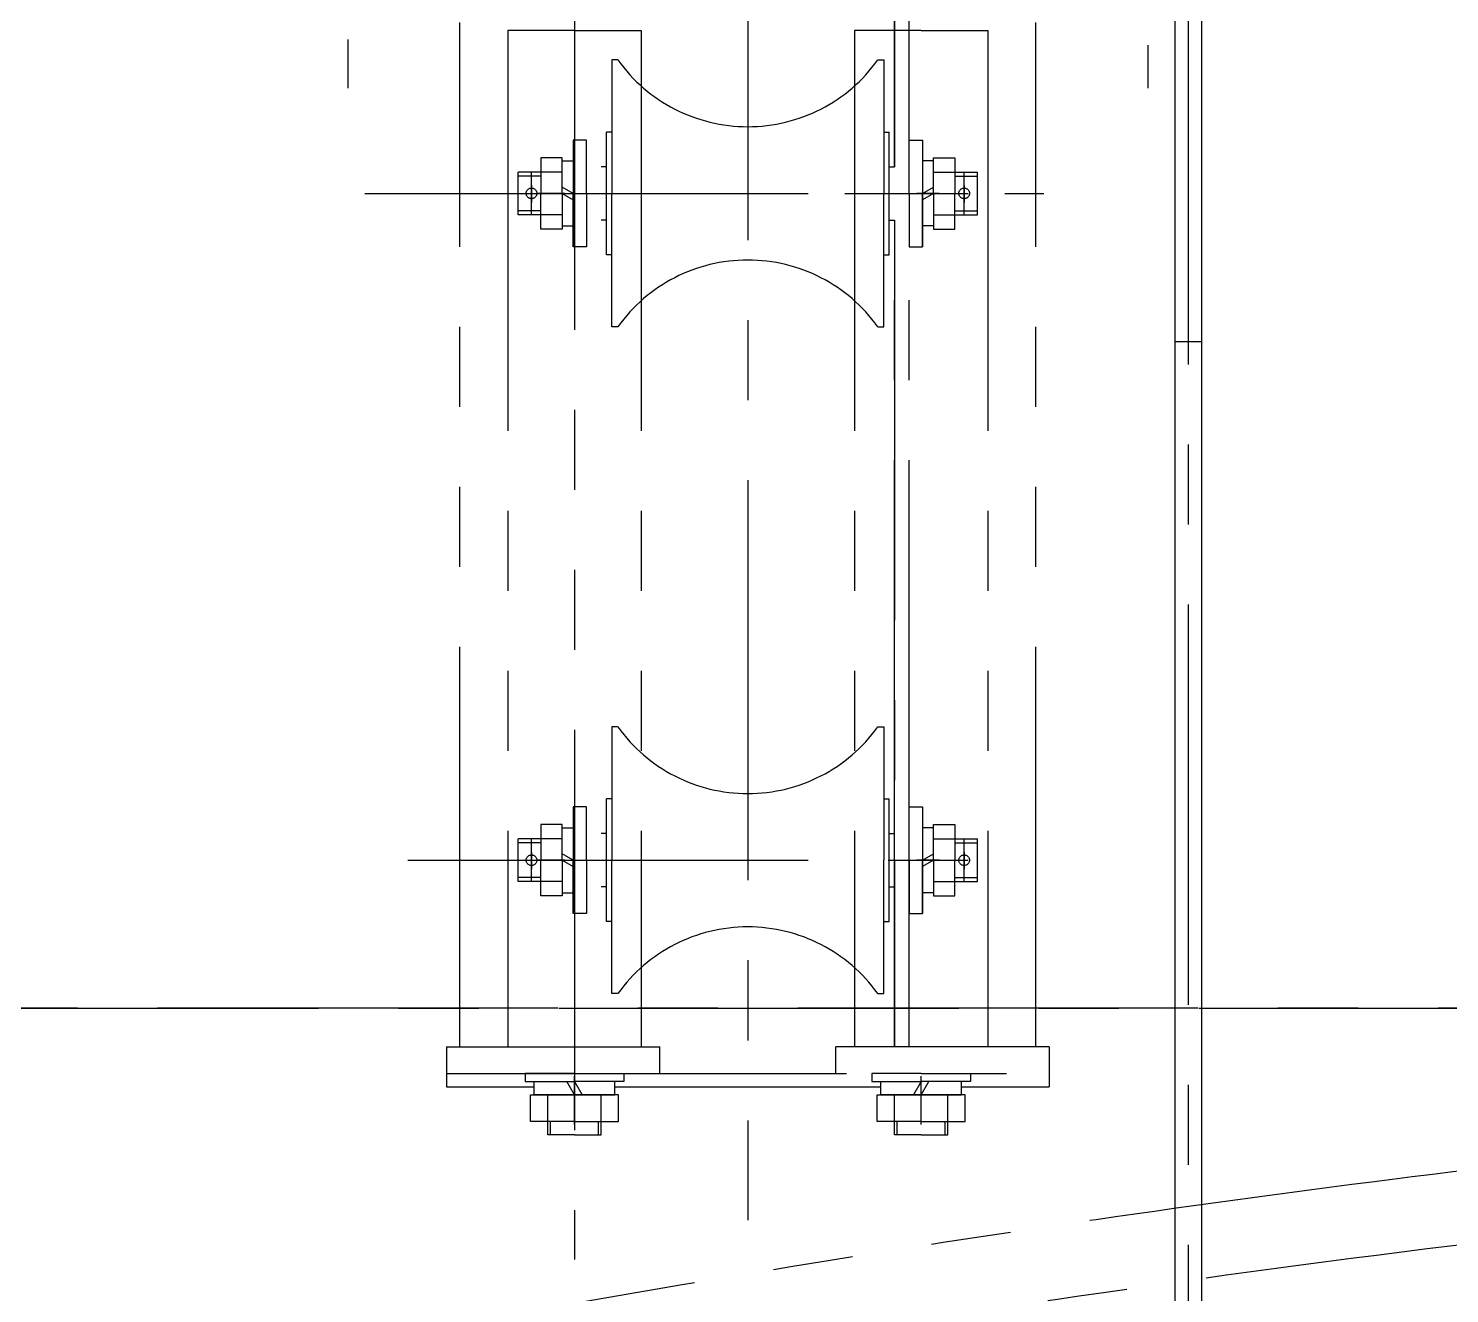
# Model space of a CAD drawing. Header units: millimetres. Extents: x 0 to 10092, y -2165 to 7128.
# Drawn here: x 3787 to 4319, y 1694 to 2169 of the extents above; entities that cross this region are included whole.
import ezdxf

# ---------------------------------------------------------------- set-up
doc = ezdxf.new("R2010")
doc.units = ezdxf.units.MM
doc.header["$LTSCALE"] = 120
for name, pattern in [('F', [0.75, 0.5, -0.25]), ('G', [2, 1.25, -0.25, 0.25, -0.25]), ('K', [2.5, 1.25, -0.25, 0.25, -0.25, 0.25, -0.25])]:
    doc.linetypes.add(name, pattern=pattern)
for name, color, linetype in [('01', 7, 'Continuous'), ('04', 2, 'F'), ('05', 4, 'G'), ('07', 6, 'K')]:
    doc.layers.add(name, color=color, linetype=linetype)

msp = doc.modelspace()

# ---------------------------------------------------------------- linework, layer by layer
at = {"layer": '01', "color": 7, "linetype": 'Continuous'}
for p, q in [((4216.34, 2222.41), (4216.34, 1236.41)), ((4226.34, 2222.41), (4226.34, 1236.41))]:
    msp.add_line(p, q, dxfattribs=at)
at = {"layer": '04', "color": 7, "linetype": 'F'}
msp.add_line((4216.34, 2051.41), (4226.34, 2051.41), dxfattribs=at)
at = {"layer": '05', "color": 7, "linetype": 'G'}
for p, q in [((4221.34, 2672.76), (4221.34, 1018.95)), ((4056.22, 2479.39), (4056.22, 1721.96)), ((5904.97, 1801.41), (1365.2, 1801.41))]:
    msp.add_line(p, q, dxfattribs=at)
at = {"layer": '05', "color": 7}
msp.add_line((1345.32, 1801.41), (5839.61, 1801.41), dxfattribs=at)
at = {"layer": '05', "color": 7, "linetype": 'G'}
msp.add_spline([(5409.17, 2027.29), (5409.17, 1931.64), (4855.51, 1753.29), (3646.34, 1596.41)], degree=3, dxfattribs=at)
at = {"layer": '07', "color": 7, "linetype": 'K'}
for p, q in [((3906.22, 2404.62), (3906.22, 2146.38)), ((4206.22, 2402.45), (4206.22, 2146.38)), ((4111.22, 2226.91), (4111.22, 2116.91)), ((4111.22, 2116.91), (4111.22, 2221.91)), ((4116.72, 2116.91), (4116.72, 2221.91)), ((3991.22, 2205.74), (3991.22, 1707.29)), ((3948.22, 1786.91), (3948.22, 2170.91)), ((4164.22, 1786.91), (4164.22, 2170.91)), ((3966.22, 2167.91), (3966.22, 1786.91)), ((3991.22, 2167.91), (3966.22, 2167.91)), ((3991.22, 2167.91), (4016.22, 2167.91)), ((4016.22, 2167.91), (4016.22, 1786.91)), ((4096.22, 2167.91), (4096.22, 1786.91)), ((4121.22, 2167.91), (4096.22, 2167.91)), ((4121.22, 2167.91), (4146.22, 2167.91)), ((4146.22, 2167.91), (4146.22, 1786.91)), ((4005.22, 2156.91), (4005.22, 2106.91)), ((4007.48, 2156.91), (4005.22, 2156.91)), ((4104.95, 2156.91), (4107.22, 2156.91)), ((4107.22, 2156.91), (4107.22, 2106.91)), ((3995.72, 2126.91), (3990.72, 2126.91)), ((3990.72, 2126.91), (3990.72, 2086.91)), ((3995.72, 2106.91), (3995.72, 2126.91)), ((4003.22, 2106.91), (4003.22, 2129.91)), ((4005.22, 2129.91), (4003.22, 2129.91)), ((4107.22, 2129.91), (4109.22, 2129.91)), ((4109.22, 2106.91), (4109.22, 2129.91)), ((4116.72, 2126.91), (4121.72, 2126.91)), ((4116.72, 2106.91), (4116.72, 2126.91)), ((4121.72, 2126.91), (4121.72, 2086.91)), ((3978.62, 2120.28), (3978.62, 2106.91)), ((3986.62, 2120.28), (3978.62, 2120.28)), ((3986.62, 2106.91), (3986.62, 2120.28)), ((3986.62, 2119.11), (3990.72, 2119.11)), ((3986.62, 2106.91), (3986.62, 2119.11)), ((3990.72, 2119.11), (3990.72, 2106.91)), ((4003.22, 2116.91), (4001.22, 2116.91)), ((4109.22, 2116.91), (4111.22, 2116.91)), ((4121.72, 2119.11), (4121.72, 2106.91)), ((4125.82, 2119.11), (4121.72, 2119.11)), ((4125.82, 2106.91), (4125.82, 2120.28)), ((4125.82, 2120.28), (4133.82, 2120.28)), ((4125.82, 2106.91), (4125.82, 2119.11)), ((4133.82, 2120.28), (4133.82, 2106.91)), ((3978.62, 2114.91), (3970.12, 2114.91)), ((3970.12, 2098.91), (3970.12, 2114.91)), ((3978.62, 2113.41), (3970.12, 2113.41)), ((3975.12, 2098.91), (3975.12, 2114.91)), ((3975.12, 2109.93), (3975.12, 2103.52)), ((3986.62, 2114.91), (3978.62, 2114.91)), ((4125.82, 2114.91), (4133.82, 2114.91)), ((4133.82, 2114.91), (4142.32, 2114.91)), ((4133.82, 2113.41), (4142.32, 2113.41)), ((4137.32, 2098.91), (4137.32, 2114.91)), ((4137.32, 2109.93), (4137.32, 2103.52)), ((4142.32, 2098.91), (4142.32, 2114.91)), ((3912.62, 2106.91), (4167.22, 2106.91)), ((3928.8, 2106.91), (4153.82, 2106.91)), ((3987.67, 2106.91), (3977.57, 2106.91)), ((3978.62, 2093.53), (3978.62, 2106.91)), ((3984.52, 2106.91), (3992.81, 2106.91)), ((3990.72, 2106.91), (3986.62, 2109.28)), ((3986.62, 2106.91), (3986.62, 2093.53)), ((3986.62, 2106.91), (3990.72, 2104.54)), ((3986.62, 2106.91), (3986.62, 2094.71)), ((3990.72, 2086.91), (3990.72, 2106.91)), ((3990.72, 2094.71), (3990.72, 2106.91)), ((3995.72, 2106.91), (3995.72, 2086.91)), ((4003.22, 2083.91), (4003.22, 2106.91)), ((4005.22, 2056.91), (4005.22, 2106.91)), ((4107.22, 2056.91), (4107.22, 2106.91)), ((4109.22, 2083.91), (4109.22, 2106.91)), ((4116.72, 2106.91), (4116.72, 2086.91)), ((4127.91, 2106.91), (4119.62, 2106.91)), ((4121.72, 2106.91), (4125.82, 2109.28)), ((4121.72, 2086.91), (4121.72, 2106.91)), ((4121.72, 2094.71), (4121.72, 2106.91)), ((4125.82, 2106.91), (4121.72, 2104.54)), ((4124.77, 2106.91), (4134.87, 2106.91)), ((4125.82, 2106.91), (4125.82, 2093.53)), ((4125.82, 2106.91), (4125.82, 2094.71)), ((4133.82, 2093.53), (4133.82, 2106.91)), ((3978.62, 2100.41), (3970.12, 2100.41)), ((4133.82, 2100.41), (4142.32, 2100.41)), ((3978.62, 2098.91), (3970.12, 2098.91)), ((3986.62, 2098.91), (3978.62, 2098.91)), ((3986.62, 2094.71), (3990.72, 2094.71)), ((4003.22, 2096.91), (4001.22, 2096.91)), ((4109.22, 2096.91), (4111.22, 2096.91)), ((4111.22, 2096.91), (4111.22, 1856.91)), ((4111.22, 1856.91), (4111.22, 2096.91)), ((4116.72, 1856.91), (4116.72, 2096.91)), ((4125.82, 2094.71), (4121.72, 2094.71)), ((4125.82, 2098.91), (4133.82, 2098.91)), ((4133.82, 2098.91), (4142.32, 2098.91)), ((3986.62, 2093.53), (3978.62, 2093.53)), ((4125.82, 2093.53), (4133.82, 2093.53)), ((3995.72, 2086.91), (3990.72, 2086.91)), ((4005.22, 2083.91), (4003.22, 2083.91)), ((4107.22, 2083.91), (4109.22, 2083.91)), ((4116.72, 2086.91), (4121.72, 2086.91)), ((4007.48, 2056.91), (4005.22, 2056.91)), ((4104.95, 2056.91), (4107.22, 2056.91)), ((4005.22, 1906.91), (4005.22, 1856.91)), ((4007.48, 1906.91), (4005.22, 1906.91)), ((4104.95, 1906.91), (4107.22, 1906.91)), ((4107.22, 1906.91), (4107.22, 1856.91)), ((3995.72, 1876.91), (3990.72, 1876.91)), ((3990.72, 1876.91), (3990.72, 1836.91)), ((3995.72, 1856.91), (3995.72, 1876.91)), ((4003.22, 1856.91), (4003.22, 1879.91)), ((4005.22, 1879.91), (4003.22, 1879.91)), ((4107.22, 1879.91), (4109.22, 1879.91)), ((4109.22, 1856.91), (4109.22, 1879.91)), ((4116.72, 1876.91), (4121.72, 1876.91)), ((4116.72, 1856.91), (4116.72, 1876.91)), ((4121.72, 1876.91), (4121.72, 1836.91)), ((3978.62, 1870.28), (3978.62, 1856.91)), ((3986.62, 1870.28), (3978.62, 1870.28)), ((3986.62, 1856.91), (3986.62, 1870.28)), ((4125.82, 1856.91), (4125.82, 1870.28)), ((4125.82, 1870.28), (4133.82, 1870.28)), ((4133.82, 1870.28), (4133.82, 1856.91)), ((3978.62, 1864.91), (3970.12, 1864.91)), ((3970.12, 1848.91), (3970.12, 1864.91)), ((3975.12, 1848.91), (3975.12, 1864.91)), ((3986.62, 1864.91), (3978.62, 1864.91)), ((3986.62, 1869.11), (3990.72, 1869.11)), ((3986.62, 1856.91), (3986.62, 1869.11)), ((3990.72, 1869.11), (3990.72, 1856.91)), ((4003.22, 1866.91), (4001.22, 1866.91)), ((4109.22, 1866.91), (4111.22, 1866.91)), ((4121.72, 1869.11), (4121.72, 1856.91)), ((4125.82, 1869.11), (4121.72, 1869.11)), ((4125.82, 1856.91), (4125.82, 1869.11)), ((4125.82, 1864.91), (4133.82, 1864.91)), ((4133.82, 1864.91), (4142.32, 1864.91)), ((4137.32, 1848.91), (4137.32, 1864.91)), ((4142.32, 1848.91), (4142.32, 1864.91)), ((3978.62, 1863.41), (3970.12, 1863.41)), ((3975.12, 1859.93), (3975.12, 1853.52)), ((4133.82, 1863.41), (4142.32, 1863.41)), ((4137.32, 1859.93), (4137.32, 1853.52)), ((3928.8, 1856.91), (4153.82, 1856.91)), ((3987.67, 1856.91), (3977.57, 1856.91)), ((3978.62, 1843.53), (3978.62, 1856.91)), ((3984.52, 1856.91), (3992.81, 1856.91)), ((3990.72, 1856.91), (3986.62, 1859.28)), ((3986.62, 1856.91), (3986.62, 1843.53)), ((3986.62, 1856.91), (3990.72, 1854.54)), ((3986.62, 1856.91), (3986.62, 1844.71)), ((3990.72, 1836.91), (3990.72, 1856.91)), ((3990.72, 1844.71), (3990.72, 1856.91)), ((3995.72, 1856.91), (3995.72, 1836.91)), ((4003.22, 1833.91), (4003.22, 1856.91)), ((4005.22, 1806.91), (4005.22, 1856.91)), ((4107.22, 1806.91), (4107.22, 1856.91)), ((4109.22, 1833.91), (4109.22, 1856.91)), ((4111.22, 1856.91), (4111.22, 1786.91)), ((4111.22, 1786.91), (4111.22, 1856.91)), ((4116.72, 1786.91), (4116.72, 1856.91)), ((4116.72, 1856.91), (4116.72, 1836.91)), ((4127.91, 1856.91), (4119.62, 1856.91)), ((4121.72, 1856.91), (4125.82, 1859.28)), ((4121.72, 1836.91), (4121.72, 1856.91)), ((4121.72, 1844.71), (4121.72, 1856.91)), ((4125.82, 1856.91), (4121.72, 1854.54)), ((4124.77, 1856.91), (4134.87, 1856.91)), ((4125.82, 1856.91), (4125.82, 1843.53)), ((4125.82, 1856.91), (4125.82, 1844.71)), ((4133.82, 1843.53), (4133.82, 1856.91)), ((3978.62, 1850.41), (3970.12, 1850.41)), ((3978.62, 1848.91), (3970.12, 1848.91)), ((3986.62, 1848.91), (3978.62, 1848.91)), ((4125.82, 1848.91), (4133.82, 1848.91)), ((4133.82, 1850.41), (4142.32, 1850.41)), ((4133.82, 1848.91), (4142.32, 1848.91)), ((3986.62, 1843.53), (3978.62, 1843.53)), ((3986.62, 1844.71), (3990.72, 1844.71)), ((4003.22, 1846.91), (4001.22, 1846.91)), ((4109.22, 1846.91), (4111.22, 1846.91)), ((4125.82, 1844.71), (4121.72, 1844.71)), ((4125.82, 1843.53), (4133.82, 1843.53)), ((3995.72, 1836.91), (3990.72, 1836.91)), ((4005.22, 1833.91), (4003.22, 1833.91)), ((4107.22, 1833.91), (4109.22, 1833.91)), ((4116.72, 1836.91), (4121.72, 1836.91)), ((4007.48, 1806.91), (4005.22, 1806.91)), ((4104.95, 1806.91), (4107.22, 1806.91)), ((3943.22, 1786.91), (3991.22, 1786.91)), ((3943.22, 1786.91), (3943.22, 1771.91)), ((3991.22, 1786.91), (4023.22, 1786.91)), ((4023.22, 1776.91), (4023.22, 1786.91)), ((4169.22, 1786.91), (4089.22, 1786.91)), ((4089.22, 1776.91), (4089.22, 1786.91)), ((4169.22, 1786.91), (4169.22, 1771.91)), ((3943.22, 1776.91), (4169.22, 1776.91)), ((3972.72, 1776.91), (3972.72, 1773.91)), ((3991.22, 1776.91), (3972.72, 1776.91)), ((3991.22, 1776.91), (4009.72, 1776.91)), ((3991.22, 1766.81), (3991.22, 1776.01)), ((4009.72, 1776.91), (4009.72, 1773.91)), ((4102.72, 1776.91), (4102.72, 1773.91)), ((4121.22, 1776.91), (4102.72, 1776.91)), ((4121.22, 1776.91), (4139.72, 1776.91)), ((4121.22, 1766.81), (4121.22, 1776.01)), ((4139.72, 1776.91), (4139.72, 1773.91)), ((3943.22, 1771.91), (3976.12, 1771.91)), ((3972.72, 1773.91), (3991.22, 1773.91)), ((3974.74, 1768.91), (3991.22, 1768.91)), ((3974.74, 1758.91), (3974.74, 1768.91)), ((3976.12, 1773.91), (3991.22, 1773.91)), ((3976.12, 1768.91), (3976.12, 1773.91)), ((3991.22, 1768.91), (3976.12, 1768.91)), ((3981.22, 1758.91), (3981.22, 1768.91)), ((3991.22, 1768.91), (3988.33, 1773.91)), ((4006.32, 1773.91), (3991.22, 1773.91)), ((3991.22, 1773.91), (3994.1, 1768.91)), ((4009.72, 1773.91), (3991.22, 1773.91)), ((3991.22, 1757.86), (3991.22, 1769.96)), ((3991.22, 1768.91), (4006.32, 1768.91)), ((4007.69, 1768.91), (3991.22, 1768.91)), ((4001.22, 1758.91), (4001.22, 1768.91)), ((4006.32, 1768.91), (4006.32, 1773.91)), ((4006.32, 1771.91), (4106.12, 1771.91)), ((4007.69, 1758.91), (4007.69, 1768.91)), ((4102.72, 1773.91), (4121.22, 1773.91)), ((4104.74, 1768.91), (4121.22, 1768.91)), ((4104.74, 1758.91), (4104.74, 1768.91)), ((4106.12, 1773.91), (4121.22, 1773.91)), ((4106.12, 1768.91), (4106.12, 1773.91)), ((4121.22, 1768.91), (4106.12, 1768.91)), ((4111.22, 1758.91), (4111.22, 1768.91)), ((4121.22, 1773.91), (4118.33, 1768.91)), ((4136.32, 1773.91), (4121.22, 1773.91)), ((4121.22, 1768.91), (4124.1, 1773.91)), ((4139.72, 1773.91), (4121.22, 1773.91)), ((4121.22, 1757.86), (4121.22, 1769.96)), ((4121.22, 1768.91), (4136.32, 1768.91)), ((4137.69, 1768.91), (4121.22, 1768.91)), ((4131.22, 1758.91), (4131.22, 1768.91)), ((4136.32, 1768.91), (4136.32, 1773.91)), ((4136.32, 1771.91), (4169.22, 1771.91)), ((4137.69, 1758.91), (4137.69, 1768.91)), ((3991.22, 1758.91), (3974.74, 1758.91)), ((3981.22, 1753.91), (3981.22, 1758.91)), ((3982.22, 1753.91), (3982.22, 1758.91)), ((3991.22, 1758.91), (4007.69, 1758.91)), ((4000.22, 1753.91), (4000.22, 1758.91)), ((4001.22, 1753.91), (4001.22, 1758.91)), ((4121.22, 1758.91), (4104.74, 1758.91)), ((4111.22, 1753.91), (4111.22, 1758.91)), ((4112.22, 1753.91), (4112.22, 1758.91)), ((4121.22, 1758.91), (4137.69, 1758.91)), ((4130.22, 1753.91), (4130.22, 1758.91)), ((4131.22, 1753.91), (4131.22, 1758.91)), ((3991.22, 1753.91), (3981.22, 1753.91)), ((3991.22, 1753.91), (4001.22, 1753.91)), ((4121.22, 1753.91), (4111.22, 1753.91)), ((4121.22, 1753.91), (4131.22, 1753.91))]:
    msp.add_line(p, q, dxfattribs=at)
for centre in [(3975.12, 2106.91), (4137.32, 2106.91), (3975.12, 1856.91), (4137.32, 1856.91)]:
    msp.add_circle(centre, 2, dxfattribs=at)
for centre, start, end in [((4056.22, 2191.91), 215.6853, 270), ((4056.22, 2191.91), 270, 324.3147), ((4056.22, 2021.91), 90, 144.3147), ((4056.22, 2021.91), 35.6853, 90), ((4056.22, 1941.91), 215.6853, 270), ((4056.22, 1941.91), 270, 324.3147), ((4056.22, 1771.91), 90, 144.3147), ((4056.22, 1771.91), 35.6853, 90)]:
    msp.add_arc(centre, 60, start, end, dxfattribs=at)
msp.add_open_spline([(5379.34, 2027.29), (5381.88, 2015.98), (5382.99, 1997.74), (5383.46, 1988.75), (5383.78, 1980.02), (5383.85, 1963.35), (5383.6, 1955.42), (5382.7, 1944.96), (5382.37, 1941.98), (5381.71, 1937.19), (5381.41, 1935.34), (5380.76, 1931.68), (5380.39, 1929.88), (5379.21, 1924.59), (5378.3, 1921.18), (5375.33, 1911.75), (5372.98, 1906), (5367.46, 1895.1), (5364.3, 1889.95), (5357.13, 1880.11), (5353.12, 1875.43), (5344.23, 1866.46), (5339.34, 1862.18), (5328.67, 1853.99), (5322.89, 1850.09), (5310.45, 1842.67), (5303.79, 1839.16), (5289.66, 1832.52), (5282.17, 1829.39), (5261.34, 1821.63), (5247.33, 1817.32), (5217.58, 1809.7), (5197.84, 1806.39), (5164.96, 1800.64), (5147.83, 1798.2), (5116.48, 1794.03), (5098.28, 1792.31), (5046.27, 1788.56), (5015.9, 1786.96), (4954.47, 1784.42), (4923.4, 1783.48), (4881.07, 1782.15), (4869.61, 1781.79), (4849.23, 1781.09), (4840.29, 1780.77), (4822.52, 1780.09), (4813.69, 1779.74), (4787.32, 1778.63), (4769.94, 1777.83), (4718.34, 1775.25), (4684.69, 1773.3), (4585.78, 1766.78), (4522.58, 1761.55), (4289.45, 1738.74), (4135.68, 1716.01), (3902.01, 1675.18), (3816.7, 1658.74), (3701.76, 1636.02), (3671.3, 1629.94), (3646.34, 1621.41)], degree=3, knots=[0, 0, 0, 0, 26.815106, 26.815106, 53.630212, 53.630212, 80.445318, 80.445318, 91.652491, 91.652491, 99.103043, 99.103043, 106.553595, 106.553595, 121.4547, 121.4547, 149.181467, 149.181467, 176.908235, 176.908235, 204.635002, 204.635002, 232.36177, 232.36177, 260.088537, 260.088537, 287.815304, 287.815304, 315.542072, 315.542072, 361.31322, 361.31322, 407.084368, 407.084368, 452.855517, 452.855517, 498.626665, 498.626665, 571.112847, 571.112847, 643.599029, 643.599029, 670.614719, 670.614719, 691.89349, 691.89349, 713.172261, 713.172261, 755.729802, 755.729802, 840.844885, 840.844885, 1011.075051, 1011.075051, 1492.67198, 1492.67198, 1786.352097, 1786.352097, 1892.817761, 1892.817761, 1892.817761, 1892.817761], dxfattribs=at)

doc.saveas('drawing.dxf')
